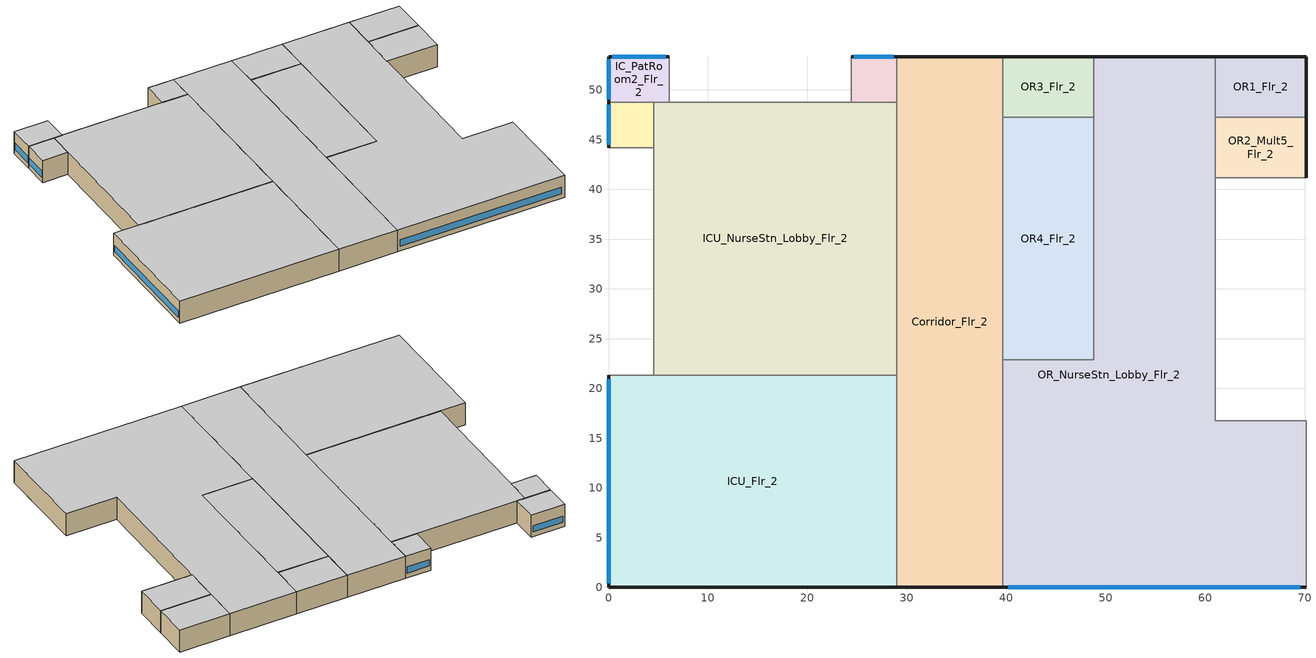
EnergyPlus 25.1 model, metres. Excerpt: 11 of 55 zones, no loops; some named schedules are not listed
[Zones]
OR1_Flr_2
 floor adiabatic (int_slab_floor): 70.1,53.34 70.1,47.24 60.96,47.24 60.96,53.34 z4.27
 wall outside (nonres_ext_wall_mid): 70.1,47.24 70.1,53.34 60.96,53.34 z4.27:8.54
 wall adiabatic (int_wall): 60.96,53.34 60.96,47.24 70.1,47.24 z4.27:8.54
 ceiling adiabatic (int_slab_ceiling): 60.96,53.34 60.96,47.24 70.1,47.24 70.1,53.34 z8.54
OR2_Mult5_Flr_2
 floor adiabatic (int_slab_floor): 70.1,47.24 70.1,41.15 60.96,41.15 60.96,47.24 z4.27
 wall outside (nonres_ext_wall_mid): 70.1,41.15 70.1,47.24 z4.27:8.54
 wall adiabatic (int_wall): 70.1,47.24 60.96,47.24 60.96,41.15 70.1,41.15 z4.27:8.54
 ceiling adiabatic (int_slab_ceiling): 60.96,47.24 60.96,41.15 70.1,41.15 70.1,47.24 z8.54
OR3_Flr_2
 floor adiabatic (int_slab_floor): 48.77,53.34 48.77,47.24 39.62,47.24 39.62,53.34 z4.27
 wall outside (nonres_ext_wall_mid): 48.77,53.34 39.62,53.34 z4.27:8.54
 wall adiabatic (int_wall): 39.62,53.34 39.62,47.24 48.77,47.24 48.77,53.34 z4.27:8.54
 ceiling adiabatic (int_slab_ceiling): 39.62,53.34 39.62,47.24 48.77,47.24 48.77,53.34 z8.54
OR4_Flr_2
 floor adiabatic (int_slab_floor): 48.77,47.24 48.77,22.86 39.62,22.86 39.62,47.24 z4.27
 wall adiabatic (int_wall): 48.77,47.24 39.62,47.24 39.62,22.86 48.77,22.86 48.77,47.24 z4.27:8.54
 ceiling adiabatic (int_slab_ceiling): 39.62,47.24 39.62,22.86 48.77,22.86 48.77,47.24 z8.54
IC_PatRoom1_Mult5_Flr_2
 floor adiabatic (int_slab_floor): 28.96,53.34 28.96,48.77 24.38,48.77 24.38,53.34 z4.27
 wall outside (nonres_ext_wall_mid): 28.96,53.34 24.38,53.34 z4.27:8.54
 wall adiabatic (int_wall): 24.38,53.34 24.38,48.77 28.96,48.77 28.96,53.34 z4.27:8.54
 window (NonresWindow_U_0.38_SHGC_West_0.38): 28.68,53.34 24.66,53.34 z5.18:6.4
 ceiling adiabatic (int_slab_ceiling): 24.38,53.34 24.38,48.77 28.96,48.77 28.96,53.34 z8.54
IC_PatRoom2_Flr_2
 floor adiabatic (int_slab_floor): 6.1,53.34 6.1,48.77 0,48.77 0,53.34 z4.27
 wall outside (nonres_ext_wall_mid): 6.1,53.34 0,53.34 0,48.77 z4.27:8.54
 wall adiabatic (int_wall): 0,48.77 6.1,48.77 6.1,53.34 z4.27:8.54
 window (NonresWindow_U_0.38_SHGC_West_0.38): 5.73,53.34 0.37,53.34 z5.18:6.4
 window (NonresWindow_U_0.38_SHGC_South_0.38): 0,53.07 0,49.04 z5.18:6.4
 ceiling adiabatic (int_slab_ceiling): 0,53.34 0,48.77 6.1,48.77 6.1,53.34 z8.54
IC_PatRoom3_Mult6_Flr_2
 floor adiabatic (int_slab_floor): 4.57,48.77 4.57,44.2 0,44.2 0,48.77 z4.27
 wall outside (nonres_ext_wall_mid): 0,48.77 0,44.2 z4.27:8.54
 wall adiabatic (int_wall): 0,44.2 4.57,44.2 4.57,48.77 0,48.77 z4.27:8.54
 window (NonresWindow_U_0.38_SHGC_South_0.38): 0,48.49 0,44.47 z5.18:6.4
 ceiling adiabatic (int_slab_ceiling): 0,48.77 0,44.2 4.57,44.2 4.57,48.77 z8.54
ICU_Flr_2
 floor adiabatic (int_slab_floor): 28.96,21.34 28.96,0 0,0 0,21.34 z4.27
 wall outside (nonres_ext_wall_mid): 0,21.34 0,0 28.96,0 z4.27:8.54
 wall adiabatic (int_wall): 28.96,0 28.96,21.34 0,21.34 z4.27:8.54
 window (NonresWindow_U_0.38_SHGC_South_0.38): 0,20.94 0,0.4 z5.18:6.4
 ceiling adiabatic (int_slab_ceiling): 0,21.34 0,0 28.96,0 28.96,21.34 z8.54
ICU_NurseStn_Lobby_Flr_2
 floor adiabatic (int_slab_floor): 4.57,21.34 4.57,48.77 28.96,48.77 28.96,21.34 z4.27
 wall adiabatic (int_wall): 28.96,48.77 4.57,48.77 4.57,21.34 28.96,21.34 28.96,48.77 z4.27:8.54
 ceiling adiabatic (int_slab_ceiling): 4.57,21.34 28.96,21.34 28.96,48.77 4.57,48.77 z8.54
Corridor_Flr_2
 floor adiabatic (int_slab_floor): 39.62,53.34 39.62,0 28.96,0 28.96,53.34 z4.27
 wall outside (nonres_ext_wall_mid): 39.62,53.34 28.96,53.34 / 28.96,0 39.62,0 z4.27:8.54
 wall adiabatic (int_wall): 39.62,0 39.62,53.34 / 28.96,53.34 28.96,0 z4.27:8.54
 ceiling adiabatic (int_slab_ceiling): 28.96,53.34 28.96,0 39.62,0 39.62,53.34 z8.54
OR_NurseStn_Lobby_Flr_2
 floor adiabatic (int_slab_floor): 39.62,0 39.62,22.86 48.77,22.86 48.77,53.34 60.96,53.34 60.96,16.76 70.1,16.76 70.1,0 z4.27
 wall outside (nonres_ext_wall_mid): 60.96,53.34 48.77,53.34 / 39.62,0 70.1,0 z4.27:8.54
 wall adiabatic (int_wall): 48.77,53.34 48.77,22.86 39.62,22.86 39.62,0 / 70.1,0 70.1,16.76 60.96,16.76 60.96,53.34 z4.27:8.54
 window (NonresWindow_U_0.38_SHGC_East_0.38): 40.2,0 69.53,0 z5.18:6.4
 ceiling adiabatic (int_slab_ceiling): 39.62,0 70.1,0 70.1,16.76 60.96,16.76 60.96,53.34 48.77,53.34 48.77,22.86 39.62,22.86 z8.54
[Building]
Hospital: North Axis {deg}=-90; Terrain=City; Loads Convergence Tolerance Value {W}=0.04; Temperature Convergence Tolerance Value {deltaC}=0.2; Solar Distribution=FullInteriorAndExterior; Maximum Number of Warmup Days=25; Minimum Number of Warmup Days=6
[Site:Location]
Buffalo.Niagara.Intl.AP_NY_USA WMO=725280: Latitude {deg}=42.94; Longitude {deg}=-78.74; Time Zone {hr}=-5; Elevation {m}=215
[SizingPeriod:DesignDay] Day of Month=21; Dry-Bulb Temperature Range Modifier Type=DefaultMultipliers; Humidity Condition Type=Wetbulb; Barometric Pressure {Pa}=98769; Rain Indicator=No; Snow Indicator=No; Daylight Saving Time Indicator=No
Name | Month | Day Type | Maximum Dry-Bulb Temperature {C} | Daily Dry-Bulb Temperature Range {deltaC} | Wetbulb or DewPoint at Maximum Dry-Bulb {C} | Wind Speed {m/s} | Wind Direction {deg} | Solar Model Indicator | Sky Clearness | ASHRAE Clear Sky Optical Depth for Beam Irradiance (taub) | ASHRAE Clear Sky Optical Depth for Diffuse Irradiance (taud)
Buffalo.Niagara.Intl.AP_NY_USA Ann Htg 99.6% Condns DB | 1 | WinterDesignDay | -16.3 | 0 | -16.3 | 5.1 | 270 | ASHRAEClearSky | 0
Buffalo.Niagara.Intl.AP_NY_USA Ann Clg .4% Condns DB=>MWB | 7 | SummerDesignDay | 30.3 | 9.3 | 21.8 | 5.7 | 240 | ASHRAETau |  | 0.462 | 2.001
[Site:WaterMainsTemperature]
Calculation Method=Correlation; Annual Average Outdoor Air Temperature {C}=8.96667; Maximum Difference In Monthly Average Outdoor Air Temperatures {deltaC}=26.2
[Site:GroundTemperature:FCfactorMethod]
9.7, 6, -2.2, -3.4, -4.2, 2.7, 7.5, 13.7, 18.6, 22, 20.7, 16.5
[Material:NoMass] Thermal Absorptance=0.9; Solar Absorptance=0.7
Name | Roughness | Thermal Resistance {m2-K/W} | Visible Absorptance
CP02 CARPET PAD | VeryRough | 0.21648 | 0.8
Nonres_Exterior_Wall_Insulation_mid | MediumSmooth | 1.08009 | 0.7
[Construction]
InteriorFurnishings: Std Wood 6inch
int_wall: G01 13mm gypsum board, G01 13mm gypsum board
int_slab_floor: 100mm Normalweight concrete floor, CP02 CARPET PAD
int_slab_ceiling: CP02 CARPET PAD, 100mm Normalweight concrete floor
nonres_ext_wall_mid: 200mm Normalweight concrete wall, Nonres_Exterior_Wall_Insulation_mid, G01 13mm gypsum board
NonresWindow_U_0.38_SHGC_South_0.38: Nonres Window Glazing Layer South
NonresWindow_U_0.38_SHGC_East_0.38: Nonres Window Glazing Layer East
NonresWindow_U_0.38_SHGC_West_0.38: Nonres Window Glazing Layer West
[Material]
Name | Roughness | Thickness {m} | Conductivity {W/m-K} | Density {kg/m3} | Specific Heat {J/kg-K} | Thermal Absorptance | Solar Absorptance | Visible Absorptance
Std Wood 6inch | MediumSmooth | 0.15 | 0.12 | 540 | 1210 | 0.9 | 0.7 | 0.7
G01 13mm gypsum board | Smooth | 0.0127 | 0.16 | 800 | 1090 | 0.9 | 0.7 | 0.5
200mm Normalweight concrete wall | MediumRough | 0.2032 | 2.31 | 2322 | 832
100mm Normalweight concrete floor | MediumRough | 0.1016 | 2.31 | 2322 | 832
[WindowMaterial:SimpleGlazingSystem] U-Factor {W/m2-K}=2.15774; Solar Heat Gain Coefficient=0.38; Visible Transmittance=0.418
Nonres Window Glazing Layer South; Nonres Window Glazing Layer East; Nonres Window Glazing Layer West
[Exterior:FuelEquipment] Fuel Use Type=Electricity
Name | Schedule | Design Level {W}
Elevator_Lift_Running | elevator_running_sch | 399011
Elevator_Lift_Standby | elevator_standby_sch | 12800
Elevators_Lights_Fan | ELEV_LIGHT_FAN_SCH_ADD_DF | 501
[Zone] Type=1; Ceiling Height {m}=4.2683; Floor Area {m2}=autocalculate; Part of Total Floor Area=YES
Name | Multiplier | Volume {m3}
OR1_Flr_2; OR3_Flr_2 | 1 | 237.91
OR2_Mult5_Flr_2 | 5 | 237.91
OR4_Flr_2 | 1 | 951.7
IC_PatRoom1_Mult5_Flr_2 | 5 | 89.21
IC_PatRoom2_Flr_2 | 1 | 118.96
IC_PatRoom3_Mult6_Flr_2 | 6 | 89.21
ICU_Flr_2 | 1 | 2637.63
ICU_NurseStn_Lobby_Flr_2 | 1 | 2854.51
Corridor_Flr_2 | 1 | 2428.79
OR_NurseStn_Lobby_Flr_2 | 1 | 4322.24
[InternalMass] Construction=InteriorFurnishings
Name | Zone or ZoneList | Surface Area {m2}
OR1_Flr_2_InternalMass_1 | OR1_Flr_2 | 111.4836
OR2_Mult5_Flr_2_InternalMass_1 | OR2_Mult5_Flr_2 | 111.4836
OR3_Flr_2_InternalMass_1 | OR3_Flr_2 | 111.4836
OR4_Flr_2_InternalMass_1 | OR4_Flr_2 | 445.9346
IC_PatRoom1_Mult5_Flr_2_InternalMass_1 | IC_PatRoom1_Mult5_Flr_2 | 41.8064
IC_PatRoom2_Flr_2_InternalMass_1 | IC_PatRoom2_Flr_2 | 55.7418
IC_PatRoom3_Mult6_Flr_2_InternalMass_1 | IC_PatRoom3_Mult6_Flr_2 | 41.8064
ICU_Flr_2_InternalMass_1 | ICU_Flr_2 | 1235.93
ICU_NurseStn_Lobby_Flr_2_InternalMass_1 | ICU_NurseStn_Lobby_Flr_2 | 1337.54
Corridor_Flr_2_InternalMass_1 | Corridor_Flr_2 | 1138.06
OR_NurseStn_Lobby_Flr_2_InternalMass_1 | OR_NurseStn_Lobby_Flr_2 | 2025.29
[People] Number of People Calculation Method=People; Fraction Radiant=0.3; Sensible Heat Fraction=AUTOCALCULATE; Activity Level Schedule=ACTIVITY_SCH; Enable ASHRAE 55 Comfort Warnings=No; Mean Radiant Temperature Calculation Type=EnclosureAveraged; Work Efficiency Schedule=WORK_EFF_SCH; Clothing Insulation Calculation Method=ClothingInsulationSchedule; Clothing Insulation Schedule=CLOTHING_SCH; Air Velocity Schedule=AIR_VELO_SCH; Thermal Comfort Model 1 Type=FANGER
Name | Zone or ZoneList or Space or SpaceList | Number of People Schedule | Number of People
OR1_Flr_2 | OR1_Flr_2 | BLDG_OCC_SCH | 2.9988
OR2_Mult5_Flr_2 | OR2_Mult5_Flr_2 | BLDG_OCC_SCH | 2.9988
OR3_Flr_2 | OR3_Flr_2 | BLDG_OCC_SCH | 2.9988
OR4_Flr_2 | OR4_Flr_2 | BLDG_OCC_SCH | 11.9956
IC_PatRoom1_Mult5_Flr_2 | IC_PatRoom1_Mult5_Flr_2 | BLDG_OCC_EXTD_SCH | 1.1244
IC_PatRoom2_Flr_2 | IC_PatRoom2_Flr_2 | BLDG_OCC_EXTD_SCH | 1.4994
IC_PatRoom3_Mult6_Flr_2 | IC_PatRoom3_Mult6_Flr_2 | BLDG_OCC_EXTD_SCH | 1.1244
ICU_Flr_2 | ICU_Flr_2 | BLDG_OCC_EXTD_SCH | 33.2462
ICU_NurseStn_Lobby_Flr_2 | ICU_NurseStn_Lobby_Flr_2 | BLDG_OCC_EXTD_SCH | 9.5946
Corridor_Flr_2 | Corridor_Flr_2 | BLDG_OCC_EXTD_SCH | 6.1228
OR_NurseStn_Lobby_Flr_2 | OR_NurseStn_Lobby_Flr_2 | BLDG_OCC_EXTD_SCH | 14.528
[Lights] Design Level Calculation Method=Watts/Area; Return Air Fraction=0; Fraction Radiant=0.7; Fraction Visible=0.2; Fraction Replaceable=1; Return Air Fraction Calculated from Plenum Temperature=No
Name | Zone or ZoneList or Space or SpaceList | Schedule | Watts per Floor Area {W/m2}
OR1_Flr_2_Lights | OR1_Flr_2 | ltg_sch6_or | 23.35766
OR2_Mult5_Flr_2_Lights | OR2_Mult5_Flr_2 | ltg_sch6_or | 23.35766
OR3_Flr_2_Lights | OR3_Flr_2 | ltg_sch6_or | 23.35766
OR4_Flr_2_Lights | OR4_Flr_2 | ltg_sch6_or | 23.35766
IC_PatRoom1_Mult5_Flr_2_Lights | IC_PatRoom1_Mult5_Flr_2 | ltg_sch7_ic | 11.08682
IC_PatRoom2_Flr_2_Lights | IC_PatRoom2_Flr_2 | ltg_sch7_ic | 11.08682
IC_PatRoom3_Mult6_Flr_2_Lights | IC_PatRoom3_Mult6_Flr_2 | ltg_sch7_ic | 11.08682
ICU_Flr_2_Lights | ICU_Flr_2 | ltg_sch7_ic | 11.08682
ICU_NurseStn_Lobby_Flr_2_Lights | ICU_NurseStn_Lobby_Flr_2 | ltg_sch8_nursstn | 8.71876
Corridor_Flr_2_Lights | Corridor_Flr_2 | ltg_sch4_corridor | 9.58729
OR_NurseStn_Lobby_Flr_2_Lights | OR_NurseStn_Lobby_Flr_2 | ltg_sch9_nursestn_lobby2 | 9.94584
[ElectricEquipment] Design Level Calculation Method=EquipmentLevel; Fraction Latent=0; Fraction Radiant=0.5; Fraction Lost=0
Name | Zone or ZoneList or Space or SpaceList | Schedule | Design Level {W}
OR1_Flr_2_MiscPlug_Equip | OR1_Flr_2 | BLDG_EQUIP_SCH | 2399.13
OR2_Mult5_Flr_2_MiscPlug_Equip | OR2_Mult5_Flr_2 | BLDG_EQUIP_SCH | 2399.13
OR3_Flr_2_MiscPlug_Equip | OR3_Flr_2 | BLDG_EQUIP_SCH | 2399.13
OR4_Flr_2_MiscPlug_Equip | OR4_Flr_2 | BLDG_EQUIP_SCH | 9596.51
IC_PatRoom1_Mult5_Flr_2_MiscPlug_Equip | IC_PatRoom1_Mult5_Flr_2 | BLDG_EQUIP_EXTD_SCH | 674.7548
IC_PatRoom2_Flr_2_MiscPlug_Equip | IC_PatRoom2_Flr_2 | BLDG_EQUIP_EXTD_SCH | 899.673
IC_PatRoom3_Mult6_Flr_2_MiscPlug_Equip | IC_PatRoom3_Mult6_Flr_2 | BLDG_EQUIP_EXTD_SCH | 674.7548
ICU_Flr_2_MiscPlug_Equip | ICU_Flr_2 | BLDG_EQUIP_EXTD_SCH | 19947.9
ICU_NurseStn_Lobby_Flr_2_MiscPlug_Equip | ICU_NurseStn_Lobby_Flr_2 | BLDG_EQUIP_EXTD_SCH | 14391.9
OR_NurseStn_Lobby_Flr_2_MiscPlug_Equip | OR_NurseStn_Lobby_Flr_2 | BLDG_EQUIP_EXTD_SCH | 11331.5
[Exterior:Lights]
Exterior_Lights: Schedule=Exterior_Lgt_ALWAYS_ON; Design Level {W}=10551.7; Control Option=AstronomicalClock
[ZoneInfiltration:DesignFlowRate] Schedule=INFIL_SCH_PNNL; Design Flow Rate Calculation Method=Flow/ExteriorWallArea; Flow Rate per Exterior Surface Area {m3/s-m2}=0.000256308; Constant Term Coefficient=0; Temperature Term Coefficient=0; Velocity Term Coefficient=0.224; Velocity Squared Term Coefficient=0
Name | Zone or ZoneList or Space or SpaceList
OR1_Flr_2_Infiltration | OR1_Flr_2
OR2_Mult5_Flr_2_Infiltration | OR2_Mult5_Flr_2
OR3_Flr_2_Infiltration | OR3_Flr_2
OR4_Flr_2_Infiltration | OR4_Flr_2
IC_PatRoom1_Mult5_Flr_2_Infiltration | IC_PatRoom1_Mult5_Flr_2
IC_PatRoom2_Flr_2_Infiltration | IC_PatRoom2_Flr_2
IC_PatRoom3_Mult6_Flr_2_Infiltration | IC_PatRoom3_Mult6_Flr_2
ICU_Flr_2_Infiltration | ICU_Flr_2
ICU_NurseStn_Lobby_Flr_2_Infiltration | ICU_NurseStn_Lobby_Flr_2
Corridor_Flr_2_Infiltration | Corridor_Flr_2
OR_NurseStn_Lobby_Flr_2_Infiltration | OR_NurseStn_Lobby_Flr_2
[Schedule:Compact]
elevator_running_sch: Through: 12/31, For: SummerDesignDay, Until: 24:00, 0.13681, For: WinterDesignDay, Until: 24:00, 0.02513, For: Weekdays, Until: 01:00, 0.02513, Until: 02:00, 0.02513, Until: 03:00, 0.02513, Until: 04:00, 0.02513, Until: 05:00, 0.02513, Until: 06:00, 0.02513, Until: 07:00, 0.0603, Until: 08:00, 0.13681, Until: 09:00, 0.13681, Until: 10:00, 0.0603, Until: 11:00, 0.0603, Until: 12:00, 0.13681, Until: 13:00, 0.0603, Until: 14:00, 0.0603, Until: 15:00, 0.0603, Until: 16:00, 0.0603, Until: 17:00, 0.13681, Until: 18:00, 0.13681, Until: 19:00, 0.13681, Until: 20:00, 0.0603, Until: 21:00, 0.02513, Until: 22:00, 0.02513, Until: 23:00, 0.02513, Until: 24:00, 0.02513, For: Saturday, Until: 01:00, 0.02513, Until: 02:00, 0.02513, Until: 03:00, 0.02513, Until: 04:00, 0.02513, Until: 05:00, 0.02513, Until: 06:00, 0.02513, Until: 07:00, 0.0603, Until: 08:00, 0.13681, Until: 09:00, 0.13681, Until: 10:00, 0.0603, Until: 11:00, 0.0603, Until: 12:00, 0.13681, Until: 13:00, 0.0603, Until: 14:00, 0.0603, Until: 15:00, 0.0603, Until: 16:00, 0.0603, Until: 17:00, 0.13681, Until: 18:00, 0.13681, Until: 19:00, 0.13681, Until: 20:00, 0.0603, Until: 21:00, 0.02513, Until: 22:00, 0.02513, Until: 23:00, 0.02513, Until: 24:00, 0.02513, For: Sunday Holidays AllOtherDays, Until: 01:00, 0.02513, Until: 02:00, 0.02513, Until: 03:00, 0.02513, Until: 04:00, 0.02513, Until: 05:00, 0.02513, Until: 06:00, 0.02513, Until: 07:00, 0.0603, Until: 08:00, 0.13681, Until: 09:00, 0.13681, Until: 10:00, 0.0603, Until: 11:00, 0.0603, Until: 12:00, 0.13681, Until: 13:00, 0.0603, Until: 14:00, 0.0603, Until: 15:00, 0.0603, Until: 16:00, 0.0603, Until: 17:00, 0.13681, Until: 18:00, 0.13681, Until: 19:00, 0.13681, Until: 20:00, 0.0603, Until: 21:00, 0.02513, Until: 22:00, 0.02513, Until: 23:00, 0.02513, Until: 24:00, 0.02513
elevator_standby_sch: Through: 12/31, For: SummerDesignDay, Until: 24:00, 0.95, For: WinterDesignDay, Until: 24:00, 0.72775, For: Weekdays, Until: 01:00, 0.95, Until: 02:00, 0.95, Until: 03:00, 0.95, Until: 04:00, 0.95, Until: 05:00, 0.95, Until: 06:00, 0.95, Until: 07:00, 0.88, Until: 08:00, 0.72775, Until: 09:00, 0.72775, Until: 10:00, 0.88, Until: 11:00, 0.88, Until: 12:00, 0.72775, Until: 13:00, 0.88, Until: 14:00, 0.88, Until: 15:00, 0.88, Until: 16:00, 0.88, Until: 17:00, 0.72775, Until: 18:00, 0.72775, Until: 19:00, 0.72775, Until: 20:00, 0.88, Until: 21:00, 0.95, Until: 22:00, 0.95, Until: 23:00, 0.95, Until: 24:00, 0.95, For: Saturday, Until: 01:00, 0.95, Until: 02:00, 0.95, Until: 03:00, 0.95, Until: 04:00, 0.95, Until: 05:00, 0.95, Until: 06:00, 0.95, Until: 07:00, 0.88, Until: 08:00, 0.72775, Until: 09:00, 0.72775, Until: 10:00, 0.88, Until: 11:00, 0.88, Until: 12:00, 0.72775, Until: 13:00, 0.88, Until: 14:00, 0.88, Until: 15:00, 0.88, Until: 16:00, 0.88, Until: 17:00, 0.72775, Until: 18:00, 0.72775, Until: 19:00, 0.72775, Until: 20:00, 0.88, Until: 21:00, 0.95, Until: 22:00, 0.95, Until: 23:00, 0.95, Until: 24:00, 0.95, For: Sunday Holidays AllOtherDays, Until: 01:00, 0.95, Until: 02:00, 0.95, Until: 03:00, 0.95, Until: 04:00, 0.95, Until: 05:00, 0.95, Until: 06:00, 0.95, Until: 07:00, 0.88, Until: 08:00, 0.72775, Until: 09:00, 0.72775, Until: 10:00, 0.88, Until: 11:00, 0.88, Until: 12:00, 0.72775, Until: 13:00, 0.88, Until: 14:00, 0.88, Until: 15:00, 0.88, Until: 16:00, 0.88, Until: 17:00, 0.72775, Until: 18:00, 0.72775, Until: 19:00, 0.72775, Until: 20:00, 0.88, Until: 21:00, 0.95, Until: 22:00, 0.95, Until: 23:00, 0.95, Until: 24:00, 0.95
BLDG_OCC_SCH: Through: 12/31, For: Weekdays, Until: 07:00, 0, Until: 08:00, 0.1, Until: 09:00, 0.5, Until: 17:00, 0.8, Until: 18:00, 0.5, Until: 20:00, 0.3, Until: 22:00, 0.2, Until: 24:00, 0, For: SummerDesignDay, Until: 24:00, 1, For: WinterDesignDay, Until: 24:00, 0, For: Saturday, Until: 07:00, 0, Until: 08:00, 0.1, Until: 09:00, 0.3, Until: 17:00, 0.4, Until: 19:00, 0.1, Until: 24:00, 0, For: Sunday Holidays AllOtherDays, Until: 08:00, 0, Until: 16:00, 0.05, Until: 24:00, 0
BLDG_OCC_EXTD_SCH: Through: 12/31, For: Weekdays, Until: 07:00, 0.4, Until: 08:00, 0.5, Until: 09:00, 0.6, Until: 17:00, 0.8, Until: 18:00, 0.6, Until: 20:00, 0.5, Until: 24:00, 0.4, For: SummerDesignDay, Until: 24:00, 1, For: WinterDesignDay, Until: 24:00, 0, For: Saturday, Until: 07:00, 0.4, Until: 08:00, 0.5, Until: 17:00, 0.6, Until: 19:00, 0.5, Until: 24:00, 0.4, For: Sunday Holidays AllOtherDays, Until: 08:00, 0.4, Until: 16:00, 0.6, Until: 24:00, 0.4
ELEV_LIGHT_FAN_SCH_ADD_DF: Through: 12/31, For: SummerDesignDay, Until: 24:00, 1, For: WinterDesignDay, Until: 24:00, 0.2, For: Weekdays, Until: 07:00, 0.2, Until: 08:00, 0.5, Until: 09:00, 1, Until: 10:00, 1, Until: 11:00, 1, Until: 12:00, 1, Until: 13:00, 1, Until: 14:00, 1, Until: 15:00, 1, Until: 16:00, 1, Until: 17:00, 1, Until: 18:00, 1, Until: 19:00, 0.52, Until: 20:00, 0.52, Until: 21:00, 0.52, Until: 22:00, 0.28, Until: 24:00, 0.2, For: Saturday, Until: 07:00, 0.2, Until: 08:00, 0.4, Until: 09:00, 0.46, Until: 10:00, 0.7, Until: 11:00, 0.7, Until: 12:00, 0.7, Until: 13:00, 0.51, Until: 14:00, 0.51, Until: 15:00, 0.51, Until: 16:00, 0.51, Until: 17:00, 0.51, Until: 18:00, 0.25, Until: 24:00, 0.2, For: AllOtherDays, Until: 08:00, 0.2, Until: 16:00, 0.4, Until: 24:00, 0.2
ACTIVITY_SCH: Through: 12/31, For: AllDays, Until: 24:00, 120
WORK_EFF_SCH: Through: 12/31, For: AllDays, Until: 24:00, 0
AIR_VELO_SCH: Through: 12/31, For: AllDays, Until: 24:00, 0.2
CLOTHING_SCH: Through: 04/30, For: AllDays, Until: 24:00, 1, Through: 09/30, For: AllDays, Until: 24:00, 0.5, Through: 12/31, For: AllDays, Until: 24:00, 1
[SCHEDULE:COMPACT]
ltg_sch7_ic; ltg_sch8_nursstn: Through: 12/31, For: SummerDesignDay, Until: 24:00, 1, For: WinterDesignDay, Until: 24:00, 0, For: Weekdays, Until: 8:00, 0.5, Until: 16:00, 0.9, Until: 24:00, 0.5, For: Saturday, Until: 8:00, 0.5, Until: 18:00, 0.8, Until: 24:00, 0.5, For: AllOtherDays, Until: 8:00, 0.5, Until: 16:00, 0.7, Until: 24:00, 0.5
ltg_sch4_corridor: Through: 12/31, For: SummerDesignDay, Until: 24:00, 1, For: WinterDesignDay, Until: 24:00, 0, For: Weekdays, Until: 8:00, 0.46767, Until: 16:00, 0.84181, Until: 24:00, 0.46767, For: Saturday, Until: 8:00, 0.46767, Until: 18:00, 0.74828, Until: 24:00, 0.46767, For: AllOtherDays, Until: 8:00, 0.46767, Until: 16:00, 0.65474, Until: 24:00, 0.46767
ltg_sch6_or: Through: 12/31, For: SummerDesignDay, Until: 24:00, 1, For: WinterDesignDay, Until: 24:00, 0, For: Weekdays, Until: 7:00, 0.1, Until: 8:00, 0.5, Until: 16:00, 0.9, Until: 23:00, 0.3, Until: 24:00, 0.1, For: Saturday, Until: 7:00, 0.1, Until: 8:00, 0.2, Until: 18:00, 0.4, Until: 24:00, 0.1, For: AllOtherDays, Until: 8:00, 0.05, Until: 16:00, 0.1, Until: 24:00, 0.05
